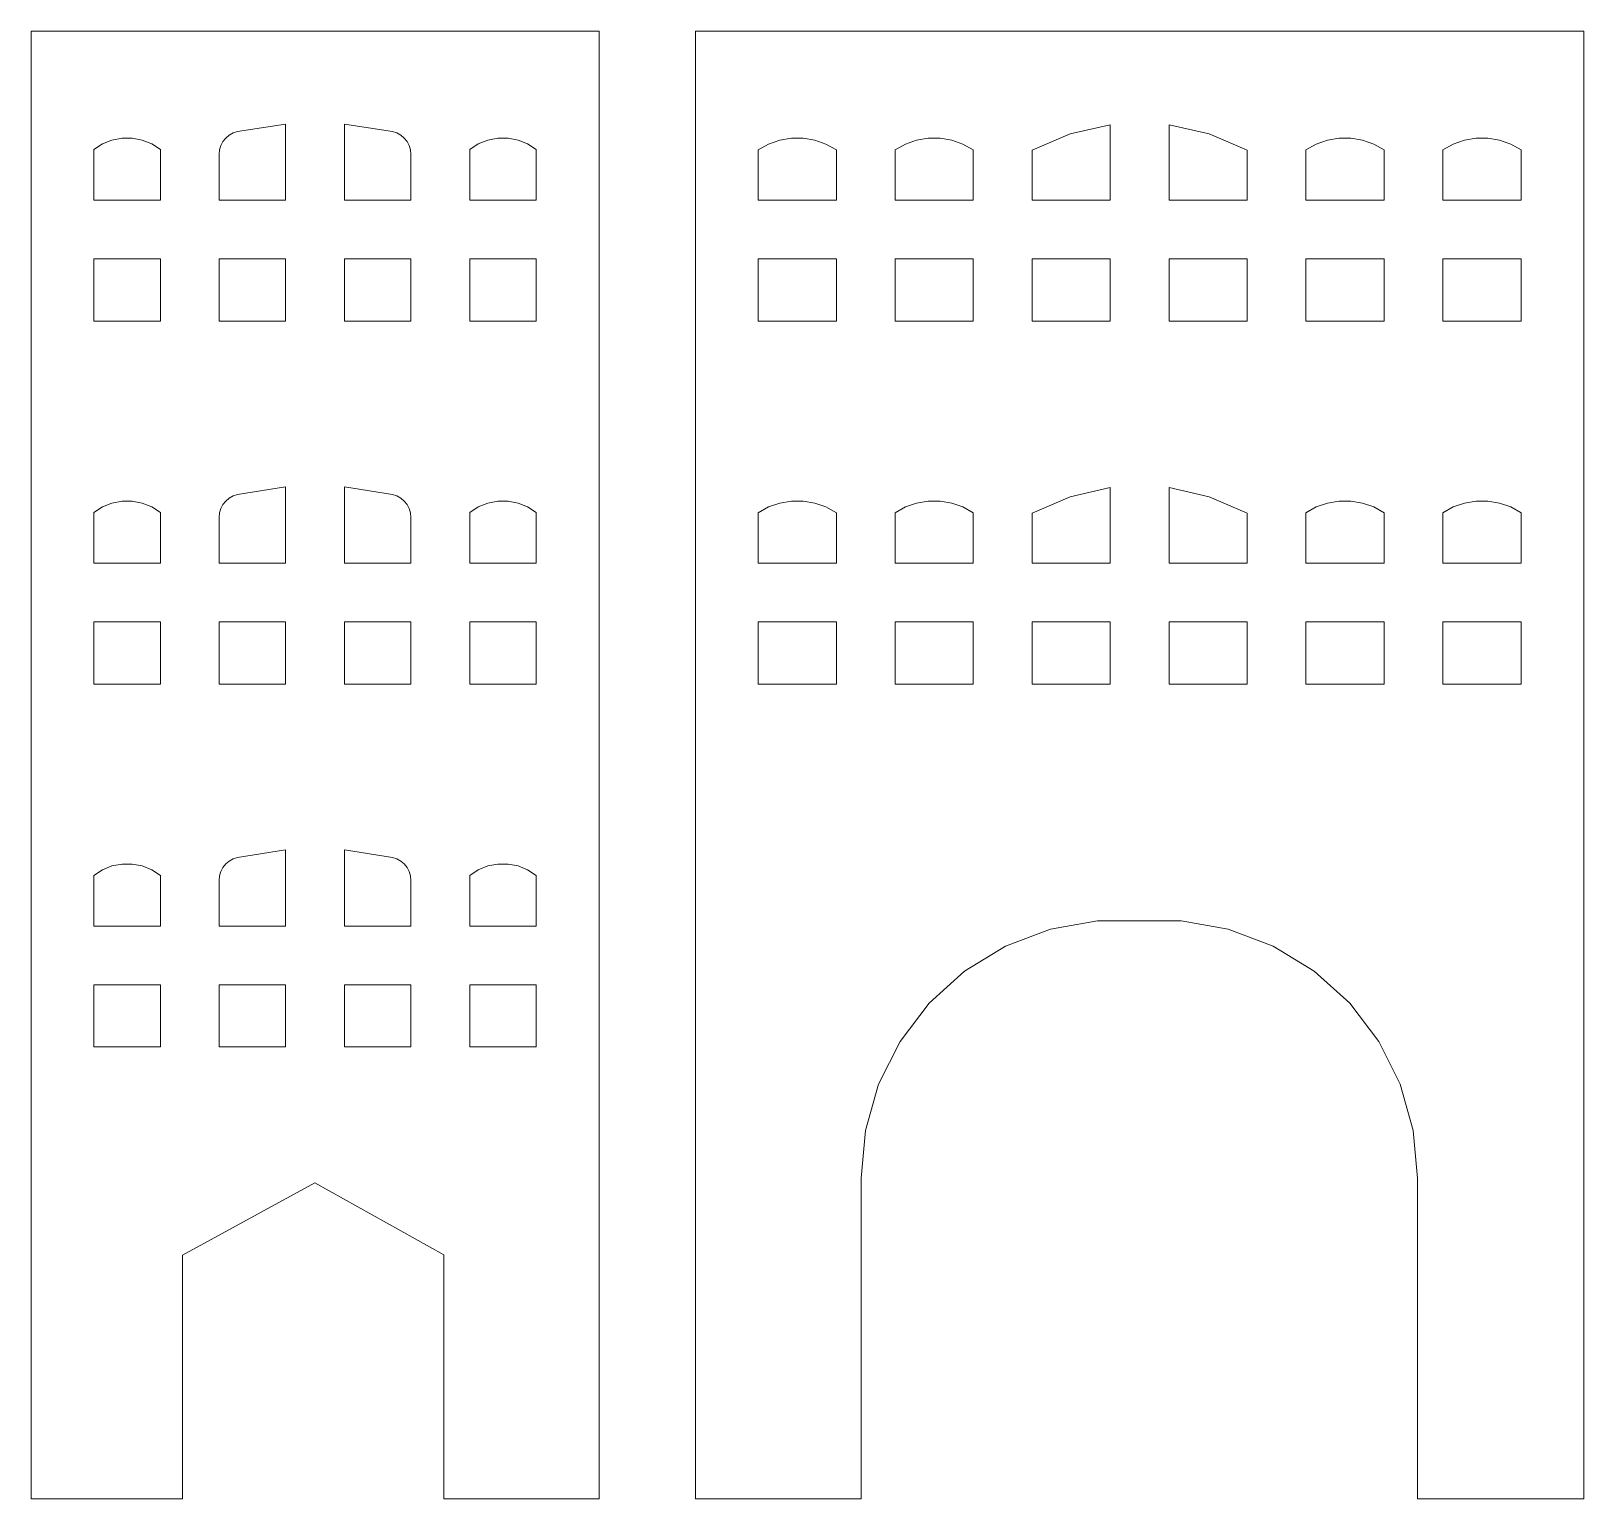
# Model space of a CAD drawing. Header units: millimetres. Extents: x -252 to 510, y -365 to 448.
# Drawn here: x 196.3 to 327, y 295.6 to 419.2 of the extents above; entities that cross this region are included whole.
import ezdxf

# ---------------------------------------------------------------- set-up
doc = ezdxf.new("R2010")
doc.units = ezdxf.units.MM
doc.header["$MEASUREMENT"] = 0
doc.layers.add('Capa 1', color=7, linetype='Continuous')

msp = doc.modelspace()

# ---------------------------------------------------------------- linework, layer by layer
at = {"layer": 'Capa 1', "color": 137, "lineweight": 9}
for points, knots in [([(244.1375, 295.6126), (244.1375, 295.6126), (244.1375, 419.1783), (244.1375, 419.1783), (244.1375, 419.1783), (244.1375, 419.1783), (196.341, 419.1783), (196.341, 419.1783), (196.341, 419.1783), (196.341, 419.1783), (196.341, 295.6126), (196.341, 295.6126), (196.341, 295.6126), (196.341, 295.6126), (209.072, 295.6126), (209.072, 295.6126), (209.072, 295.6126), (209.072, 295.6126), (209.072, 316.1451), (209.072, 316.1451), (209.072, 316.1451), (209.072, 316.1451), (220.2226, 322.236), (220.2226, 322.236), (220.2226, 322.236), (220.2226, 322.236), (231.0649, 316.1663), (231.0649, 316.1663), (231.0649, 316.1663), (231.0649, 316.1663), (231.0649, 295.6126), (231.0649, 295.6126), (231.0649, 295.6126), (231.0649, 295.6126), (244.1375, 295.6126), (244.1375, 295.6126)], [0, 0, 0, 0, 0.11111111, 0.11111111, 0.11111111, 0.11111111, 0.22222222, 0.22222222, 0.22222222, 0.22222222, 0.33333333, 0.33333333, 0.33333333, 0.33333333, 0.44444444, 0.44444444, 0.44444444, 0.44444444, 0.55555556, 0.55555556, 0.55555556, 0.55555556, 0.66666667, 0.66666667, 0.66666667, 0.66666667, 0.77777778, 0.77777778, 0.77777778, 0.77777778, 0.88888889, 0.88888889, 0.88888889, 0.88888889, 1, 1, 1, 1]), ([(252.243, 419.1783), (252.243, 419.1783), (252.243, 295.6126), (252.243, 295.6126), (252.243, 295.6126), (252.243, 295.6126), (266.1877, 295.6126), (266.1877, 295.6126), (266.1877, 295.6126), (266.1877, 295.6126), (266.1877, 322.6148), (266.1877, 322.6148), (266.1877, 322.6148), (266.1877, 322.6148), (266.5559, 326.6338), (266.5559, 326.6338), (266.5559, 326.6338), (266.5559, 326.6338), (267.6614, 330.5178), (267.6614, 330.5178), (267.6614, 330.5178), (267.6614, 330.5178), (269.4665, 334.1261), (269.4665, 334.1261), (269.4665, 334.1261), (269.4665, 334.1261), (271.9089, 337.3398), (271.9089, 337.3398), (271.9089, 337.3398), (271.9089, 337.3398), (274.9043, 340.0476), (274.9043, 340.0476), (274.9043, 340.0476), (274.9043, 340.0476), (278.3482, 342.1513), (278.3482, 342.1513), (278.3482, 342.1513), (278.3482, 342.1513), (282.1224, 343.5818), (282.1224, 343.5818), (282.1224, 343.5818), (282.1224, 343.5818), (286.0963, 344.2891), (286.0963, 344.2891), (286.0963, 344.2891), (286.0963, 344.2891), (293.1199, 344.2891), (293.1199, 344.2891), (293.1199, 344.2891), (293.1199, 344.2891), (297.0939, 343.5818), (297.0939, 343.5818), (297.0939, 343.5818), (297.0939, 343.5818), (300.8682, 342.1513), (300.8682, 342.1513), (300.8682, 342.1513), (300.8682, 342.1513), (304.3123, 340.0476), (304.3123, 340.0476), (304.3123, 340.0476), (304.3123, 340.0476), (307.3074, 337.3398), (307.3074, 337.3398), (307.3074, 337.3398), (307.3074, 337.3398), (309.7496, 334.1261), (309.7496, 334.1261), (309.7496, 334.1261), (309.7496, 334.1261), (311.5548, 330.5178), (311.5548, 330.5178), (311.5548, 330.5178), (311.5548, 330.5178), (312.6609, 326.6338), (312.6609, 326.6338), (312.6609, 326.6338), (312.6609, 326.6338), (313.0286, 322.6148), (313.0286, 322.6148), (313.0286, 322.6148), (313.0286, 322.6148), (313.0286, 295.6126), (313.0286, 295.6126), (313.0286, 295.6126), (313.0286, 295.6126), (327.0222, 295.6126), (327.0222, 295.6126), (327.0222, 295.6126), (327.0222, 295.6126), (327.0222, 419.1783), (327.0222, 419.1783), (327.0222, 419.1783), (327.0222, 419.1783), (252.243, 419.1783), (252.243, 419.1783)], [0, 0, 0, 0, 0.04166667, 0.04166667, 0.04166667, 0.04166667, 0.08333333, 0.08333333, 0.08333333, 0.08333333, 0.125, 0.125, 0.125, 0.125, 0.16666667, 0.16666667, 0.16666667, 0.16666667, 0.20833333, 0.20833333, 0.20833333, 0.20833333, 0.25, 0.25, 0.25, 0.25, 0.29166667, 0.29166667, 0.29166667, 0.29166667, 0.33333333, 0.33333333, 0.33333333, 0.33333333, 0.375, 0.375, 0.375, 0.375, 0.41666667, 0.41666667, 0.41666667, 0.41666667, 0.45833333, 0.45833333, 0.45833333, 0.45833333, 0.5, 0.5, 0.5, 0.5, 0.54166667, 0.54166667, 0.54166667, 0.54166667, 0.58333333, 0.58333333, 0.58333333, 0.58333333, 0.625, 0.625, 0.625, 0.625, 0.66666667, 0.66666667, 0.66666667, 0.66666667, 0.70833333, 0.70833333, 0.70833333, 0.70833333, 0.75, 0.75, 0.75, 0.75, 0.79166667, 0.79166667, 0.79166667, 0.79166667, 0.83333333, 0.83333333, 0.83333333, 0.83333333, 0.875, 0.875, 0.875, 0.875, 0.91666667, 0.91666667, 0.91666667, 0.91666667, 0.95833333, 0.95833333, 0.95833333, 0.95833333, 1, 1, 1, 1]), ([(217.7663, 404.946), (217.7663, 404.946), (212.1712, 404.946), (212.1712, 404.946), (212.1712, 404.946), (212.1712, 404.946), (212.1712, 408.7901), (212.1712, 408.7901), (212.1712, 408.7901), (212.1712, 408.7901), (212.208, 409.1691), (212.208, 409.1691), (212.208, 409.1691), (212.208, 409.1691), (212.3164, 409.5348), (212.3164, 409.5348), (212.3164, 409.5348), (212.3164, 409.5348), (212.4923, 409.8708), (212.4923, 409.8708), (212.4923, 409.8708), (212.4923, 409.8708), (212.7298, 410.1679), (212.7298, 410.1679), (212.7298, 410.1679), (212.7298, 410.1679), (213.0197, 410.4142), (213.0197, 410.4142), (213.0197, 410.4142), (213.0197, 410.4142), (213.3513, 410.6025), (213.3513, 410.6025), (213.3513, 410.6025), (213.3513, 410.6025), (213.7129, 410.7216), (213.7129, 410.7216), (213.7129, 410.7216), (213.7129, 410.7216), (217.7663, 411.3519), (217.7663, 411.3519), (217.7663, 411.3519), (217.7663, 411.3519), (217.7663, 404.946), (217.7663, 404.946)], [0, 0, 0, 0, 0.09090909, 0.09090909, 0.09090909, 0.09090909, 0.18181818, 0.18181818, 0.18181818, 0.18181818, 0.27272727, 0.27272727, 0.27272727, 0.27272727, 0.36363636, 0.36363636, 0.36363636, 0.36363636, 0.45454545, 0.45454545, 0.45454545, 0.45454545, 0.54545455, 0.54545455, 0.54545455, 0.54545455, 0.63636364, 0.63636364, 0.63636364, 0.63636364, 0.72727273, 0.72727273, 0.72727273, 0.72727273, 0.81818182, 0.81818182, 0.81818182, 0.81818182, 0.90909091, 0.90909091, 0.90909091, 0.90909091, 1, 1, 1, 1]), ([(228.307, 404.946), (228.307, 404.946), (222.712, 404.946), (222.712, 404.946), (222.712, 404.946), (222.712, 404.946), (222.712, 411.3519), (222.712, 411.3519), (222.712, 411.3519), (222.712, 411.3519), (226.7656, 410.7216), (226.7656, 410.7216), (226.7656, 410.7216), (226.7656, 410.7216), (227.127, 410.6025), (227.127, 410.6025), (227.127, 410.6025), (227.127, 410.6025), (227.4587, 410.4142), (227.4587, 410.4142), (227.4587, 410.4142), (227.4587, 410.4142), (227.7484, 410.1679), (227.7484, 410.1679), (227.7484, 410.1679), (227.7484, 410.1679), (227.9863, 409.8708), (227.9863, 409.8708), (227.9863, 409.8708), (227.9863, 409.8708), (228.162, 409.5348), (228.162, 409.5348), (228.162, 409.5348), (228.162, 409.5348), (228.2704, 409.1691), (228.2704, 409.1691), (228.2704, 409.1691), (228.2704, 409.1691), (228.307, 408.7901), (228.307, 408.7901), (228.307, 408.7901), (228.307, 408.7901), (228.307, 404.946), (228.307, 404.946)], [0, 0, 0, 0, 0.09090909, 0.09090909, 0.09090909, 0.09090909, 0.18181818, 0.18181818, 0.18181818, 0.18181818, 0.27272727, 0.27272727, 0.27272727, 0.27272727, 0.36363636, 0.36363636, 0.36363636, 0.36363636, 0.45454545, 0.45454545, 0.45454545, 0.45454545, 0.54545455, 0.54545455, 0.54545455, 0.54545455, 0.63636364, 0.63636364, 0.63636364, 0.63636364, 0.72727273, 0.72727273, 0.72727273, 0.72727273, 0.81818182, 0.81818182, 0.81818182, 0.81818182, 0.90909091, 0.90909091, 0.90909091, 0.90909091, 1, 1, 1, 1]), ([(287.16, 404.946), (287.16, 404.946), (280.5847, 404.946), (280.5847, 404.946), (280.5847, 404.946), (280.5847, 404.946), (280.5847, 409.1451), (280.5847, 409.1451), (280.5847, 409.1451), (280.5847, 409.1451), (283.7728, 410.5227), (283.7728, 410.5227), (283.7728, 410.5227), (283.7728, 410.5227), (287.16, 411.294), (287.16, 411.294), (287.16, 411.294), (287.16, 411.294), (287.16, 404.946), (287.16, 404.946)], [0, 0, 0, 0, 0.2, 0.2, 0.2, 0.2, 0.4, 0.4, 0.4, 0.4, 0.6, 0.6, 0.6, 0.6, 0.8, 0.8, 0.8, 0.8, 1, 1, 1, 1]), ([(298.681, 404.946), (298.681, 404.946), (292.1055, 404.946), (292.1055, 404.946), (292.1055, 404.946), (292.1055, 404.946), (292.1055, 411.294), (292.1055, 411.294), (292.1055, 411.294), (292.1055, 411.294), (295.4926, 410.5227), (295.4926, 410.5227), (295.4926, 410.5227), (295.4926, 410.5227), (298.681, 409.1451), (298.681, 409.1451), (298.681, 409.1451), (298.681, 409.1451), (298.681, 404.946), (298.681, 404.946)], [0, 0, 0, 0, 0.2, 0.2, 0.2, 0.2, 0.4, 0.4, 0.4, 0.4, 0.6, 0.6, 0.6, 0.6, 0.8, 0.8, 0.8, 0.8, 1, 1, 1, 1]), ([(207.2256, 409.2114), (207.2256, 409.2114), (207.2256, 404.946), (207.2256, 404.946), (207.2256, 404.946), (207.2256, 404.946), (201.6305, 404.946), (201.6305, 404.946), (201.6305, 404.946), (201.6305, 404.946), (201.6305, 409.2114), (201.6305, 409.2114), (201.6305, 409.2114), (201.6305, 409.2114), (202.3536, 409.6803), (202.3536, 409.6803), (202.3536, 409.6803), (202.3536, 409.6803), (203.1526, 410.0009), (203.1526, 410.0009), (203.1526, 410.0009), (203.1526, 410.0009), (203.9976, 410.1651), (203.9976, 410.1651), (203.9976, 410.1651), (203.9976, 410.1651), (204.8584, 410.1651), (204.8584, 410.1651), (204.8584, 410.1651), (204.8584, 410.1651), (205.7036, 410.0009), (205.7036, 410.0009), (205.7036, 410.0009), (205.7036, 410.0009), (206.5024, 409.6803), (206.5024, 409.6803), (206.5024, 409.6803), (206.5024, 409.6803), (207.2256, 409.2114), (207.2256, 409.2114)], [0, 0, 0, 0, 0.1, 0.1, 0.1, 0.1, 0.2, 0.2, 0.2, 0.2, 0.3, 0.3, 0.3, 0.3, 0.4, 0.4, 0.4, 0.4, 0.5, 0.5, 0.5, 0.5, 0.6, 0.6, 0.6, 0.6, 0.7, 0.7, 0.7, 0.7, 0.8, 0.8, 0.8, 0.8, 0.9, 0.9, 0.9, 0.9, 1, 1, 1, 1]), ([(238.848, 404.946), (238.848, 404.946), (233.2529, 404.946), (233.2529, 404.946), (233.2529, 404.946), (233.2529, 404.946), (233.2529, 409.2114), (233.2529, 409.2114), (233.2529, 409.2114), (233.2529, 409.2114), (233.976, 409.6803), (233.976, 409.6803), (233.976, 409.6803), (233.976, 409.6803), (234.7746, 410.0009), (234.7746, 410.0009), (234.7746, 410.0009), (234.7746, 410.0009), (235.62, 410.1651), (235.62, 410.1651), (235.62, 410.1651), (235.62, 410.1651), (236.4809, 410.1651), (236.4809, 410.1651), (236.4809, 410.1651), (236.4809, 410.1651), (237.3258, 410.0009), (237.3258, 410.0009), (237.3258, 410.0009), (237.3258, 410.0009), (238.1246, 409.6803), (238.1246, 409.6803), (238.1246, 409.6803), (238.1246, 409.6803), (238.848, 409.2114), (238.848, 409.2114), (238.848, 409.2114), (238.848, 409.2114), (238.848, 404.946), (238.848, 404.946)], [0, 0, 0, 0, 0.1, 0.1, 0.1, 0.1, 0.2, 0.2, 0.2, 0.2, 0.3, 0.3, 0.3, 0.3, 0.4, 0.4, 0.4, 0.4, 0.5, 0.5, 0.5, 0.5, 0.6, 0.6, 0.6, 0.6, 0.7, 0.7, 0.7, 0.7, 0.8, 0.8, 0.8, 0.8, 0.9, 0.9, 0.9, 0.9, 1, 1, 1, 1]), ([(264.1081, 409.1821), (264.1081, 409.1821), (264.1081, 404.946), (264.1081, 404.946), (264.1081, 404.946), (264.1081, 404.946), (257.5326, 404.946), (257.5326, 404.946), (257.5326, 404.946), (257.5326, 404.946), (257.5326, 409.1821), (257.5326, 409.1821), (257.5326, 409.1821), (257.5326, 409.1821), (258.4026, 409.667), (258.4026, 409.667), (258.4026, 409.667), (258.4026, 409.667), (259.3413, 409.9956), (259.3413, 409.9956), (259.3413, 409.9956), (259.3413, 409.9956), (260.3225, 410.1624), (260.3225, 410.1624), (260.3225, 410.1624), (260.3225, 410.1624), (261.3176, 410.1624), (261.3176, 410.1624), (261.3176, 410.1624), (261.3176, 410.1624), (262.2987, 409.9956), (262.2987, 409.9956), (262.2987, 409.9956), (262.2987, 409.9956), (263.2377, 409.667), (263.2377, 409.667), (263.2377, 409.667), (263.2377, 409.667), (264.1081, 409.1821), (264.1081, 409.1821)], [0, 0, 0, 0, 0.1, 0.1, 0.1, 0.1, 0.2, 0.2, 0.2, 0.2, 0.3, 0.3, 0.3, 0.3, 0.4, 0.4, 0.4, 0.4, 0.5, 0.5, 0.5, 0.5, 0.6, 0.6, 0.6, 0.6, 0.7, 0.7, 0.7, 0.7, 0.8, 0.8, 0.8, 0.8, 0.9, 0.9, 0.9, 0.9, 1, 1, 1, 1]), ([(275.6337, 404.946), (275.6337, 404.946), (269.0588, 404.946), (269.0588, 404.946), (269.0588, 404.946), (269.0588, 404.946), (269.0588, 409.1821), (269.0588, 409.1821), (269.0588, 409.1821), (269.0588, 409.1821), (269.9287, 409.667), (269.9287, 409.667), (269.9287, 409.667), (269.9287, 409.667), (270.8678, 409.9956), (270.8678, 409.9956), (270.8678, 409.9956), (270.8678, 409.9956), (271.8487, 410.1624), (271.8487, 410.1624), (271.8487, 410.1624), (271.8487, 410.1624), (272.8438, 410.1624), (272.8438, 410.1624), (272.8438, 410.1624), (272.8438, 410.1624), (273.8247, 409.9956), (273.8247, 409.9956), (273.8247, 409.9956), (273.8247, 409.9956), (274.7634, 409.667), (274.7634, 409.667), (274.7634, 409.667), (274.7634, 409.667), (275.6337, 409.1821), (275.6337, 409.1821), (275.6337, 409.1821), (275.6337, 409.1821), (275.6337, 404.946), (275.6337, 404.946)], [0, 0, 0, 0, 0.1, 0.1, 0.1, 0.1, 0.2, 0.2, 0.2, 0.2, 0.3, 0.3, 0.3, 0.3, 0.4, 0.4, 0.4, 0.4, 0.5, 0.5, 0.5, 0.5, 0.6, 0.6, 0.6, 0.6, 0.7, 0.7, 0.7, 0.7, 0.8, 0.8, 0.8, 0.8, 0.9, 0.9, 0.9, 0.9, 1, 1, 1, 1]), ([(310.2066, 404.946), (310.2066, 404.946), (303.6318, 404.946), (303.6318, 404.946), (303.6318, 404.946), (303.6318, 404.946), (303.6318, 409.1821), (303.6318, 409.1821), (303.6318, 409.1821), (303.6318, 409.1821), (304.5017, 409.667), (304.5017, 409.667), (304.5017, 409.667), (304.5017, 409.667), (305.4409, 409.9956), (305.4409, 409.9956), (305.4409, 409.9956), (305.4409, 409.9956), (306.4214, 410.1624), (306.4214, 410.1624), (306.4214, 410.1624), (306.4214, 410.1624), (307.4167, 410.1624), (307.4167, 410.1624), (307.4167, 410.1624), (307.4167, 410.1624), (308.3977, 409.9956), (308.3977, 409.9956), (308.3977, 409.9956), (308.3977, 409.9956), (309.3364, 409.667), (309.3364, 409.667), (309.3364, 409.667), (309.3364, 409.667), (310.2066, 409.1821), (310.2066, 409.1821), (310.2066, 409.1821), (310.2066, 409.1821), (310.2066, 404.946), (310.2066, 404.946)], [0, 0, 0, 0, 0.1, 0.1, 0.1, 0.1, 0.2, 0.2, 0.2, 0.2, 0.3, 0.3, 0.3, 0.3, 0.4, 0.4, 0.4, 0.4, 0.5, 0.5, 0.5, 0.5, 0.6, 0.6, 0.6, 0.6, 0.7, 0.7, 0.7, 0.7, 0.8, 0.8, 0.8, 0.8, 0.9, 0.9, 0.9, 0.9, 1, 1, 1, 1]), ([(321.7328, 404.946), (321.7328, 404.946), (315.1577, 404.946), (315.1577, 404.946), (315.1577, 404.946), (315.1577, 404.946), (315.1577, 409.1821), (315.1577, 409.1821), (315.1577, 409.1821), (315.1577, 409.1821), (316.0278, 409.667), (316.0278, 409.667), (316.0278, 409.667), (316.0278, 409.667), (316.9665, 409.9956), (316.9665, 409.9956), (316.9665, 409.9956), (316.9665, 409.9956), (317.9477, 410.1624), (317.9477, 410.1624), (317.9477, 410.1624), (317.9477, 410.1624), (318.9429, 410.1624), (318.9429, 410.1624), (318.9429, 410.1624), (318.9429, 410.1624), (319.9238, 409.9956), (319.9238, 409.9956), (319.9238, 409.9956), (319.9238, 409.9956), (320.863, 409.667), (320.863, 409.667), (320.863, 409.667), (320.863, 409.667), (321.7328, 409.1821), (321.7328, 409.1821), (321.7328, 409.1821), (321.7328, 409.1821), (321.7328, 404.946), (321.7328, 404.946)], [0, 0, 0, 0, 0.1, 0.1, 0.1, 0.1, 0.2, 0.2, 0.2, 0.2, 0.3, 0.3, 0.3, 0.3, 0.4, 0.4, 0.4, 0.4, 0.5, 0.5, 0.5, 0.5, 0.6, 0.6, 0.6, 0.6, 0.7, 0.7, 0.7, 0.7, 0.8, 0.8, 0.8, 0.8, 0.9, 0.9, 0.9, 0.9, 1, 1, 1, 1]), ([(207.2256, 394.7617), (207.2256, 394.7617), (201.6305, 394.7617), (201.6305, 394.7617), (201.6305, 394.7617), (201.6305, 394.7617), (201.6305, 399.9996), (201.6305, 399.9996), (201.6305, 399.9996), (201.6305, 399.9996), (207.2256, 399.9996), (207.2256, 399.9996), (207.2256, 399.9996), (207.2256, 399.9996), (207.2256, 394.7617), (207.2256, 394.7617)], [0, 0, 0, 0, 0.25, 0.25, 0.25, 0.25, 0.5, 0.5, 0.5, 0.5, 0.75, 0.75, 0.75, 0.75, 1, 1, 1, 1]), ([(217.7663, 394.7617), (217.7663, 394.7617), (212.1712, 394.7617), (212.1712, 394.7617), (212.1712, 394.7617), (212.1712, 394.7617), (212.1712, 399.9996), (212.1712, 399.9996), (212.1712, 399.9996), (212.1712, 399.9996), (217.7663, 399.9996), (217.7663, 399.9996), (217.7663, 399.9996), (217.7663, 399.9996), (217.7663, 394.7617), (217.7663, 394.7617)], [0, 0, 0, 0, 0.25, 0.25, 0.25, 0.25, 0.5, 0.5, 0.5, 0.5, 0.75, 0.75, 0.75, 0.75, 1, 1, 1, 1]), ([(228.307, 394.7617), (228.307, 394.7617), (222.712, 394.7617), (222.712, 394.7617), (222.712, 394.7617), (222.712, 394.7617), (222.712, 399.9996), (222.712, 399.9996), (222.712, 399.9996), (222.712, 399.9996), (228.307, 399.9996), (228.307, 399.9996), (228.307, 399.9996), (228.307, 399.9996), (228.307, 394.7617), (228.307, 394.7617)], [0, 0, 0, 0, 0.25, 0.25, 0.25, 0.25, 0.5, 0.5, 0.5, 0.5, 0.75, 0.75, 0.75, 0.75, 1, 1, 1, 1]), ([(238.848, 394.7617), (238.848, 394.7617), (233.2529, 394.7617), (233.2529, 394.7617), (233.2529, 394.7617), (233.2529, 394.7617), (233.2529, 399.9996), (233.2529, 399.9996), (233.2529, 399.9996), (233.2529, 399.9996), (238.848, 399.9996), (238.848, 399.9996), (238.848, 399.9996), (238.848, 399.9996), (238.848, 394.7617), (238.848, 394.7617)], [0, 0, 0, 0, 0.25, 0.25, 0.25, 0.25, 0.5, 0.5, 0.5, 0.5, 0.75, 0.75, 0.75, 0.75, 1, 1, 1, 1]), ([(264.1081, 394.7617), (264.1081, 394.7617), (257.5326, 394.7617), (257.5326, 394.7617), (257.5326, 394.7617), (257.5326, 394.7617), (257.5326, 399.9996), (257.5326, 399.9996), (257.5326, 399.9996), (257.5326, 399.9996), (264.1081, 399.9996), (264.1081, 399.9996), (264.1081, 399.9996), (264.1081, 399.9996), (264.1081, 394.7617), (264.1081, 394.7617)], [0, 0, 0, 0, 0.25, 0.25, 0.25, 0.25, 0.5, 0.5, 0.5, 0.5, 0.75, 0.75, 0.75, 0.75, 1, 1, 1, 1]), ([(275.6337, 394.7617), (275.6337, 394.7617), (269.0588, 394.7617), (269.0588, 394.7617), (269.0588, 394.7617), (269.0588, 394.7617), (269.0588, 399.9996), (269.0588, 399.9996), (269.0588, 399.9996), (269.0588, 399.9996), (275.6337, 399.9996), (275.6337, 399.9996), (275.6337, 399.9996), (275.6337, 399.9996), (275.6337, 394.7617), (275.6337, 394.7617)], [0, 0, 0, 0, 0.25, 0.25, 0.25, 0.25, 0.5, 0.5, 0.5, 0.5, 0.75, 0.75, 0.75, 0.75, 1, 1, 1, 1]), ([(287.16, 394.7617), (287.16, 394.7617), (280.5847, 394.7617), (280.5847, 394.7617), (280.5847, 394.7617), (280.5847, 394.7617), (280.5847, 399.9996), (280.5847, 399.9996), (280.5847, 399.9996), (280.5847, 399.9996), (287.16, 399.9996), (287.16, 399.9996), (287.16, 399.9996), (287.16, 399.9996), (287.16, 394.7617), (287.16, 394.7617)], [0, 0, 0, 0, 0.25, 0.25, 0.25, 0.25, 0.5, 0.5, 0.5, 0.5, 0.75, 0.75, 0.75, 0.75, 1, 1, 1, 1]), ([(298.681, 394.7617), (298.681, 394.7617), (292.1055, 394.7617), (292.1055, 394.7617), (292.1055, 394.7617), (292.1055, 394.7617), (292.1055, 399.9996), (292.1055, 399.9996), (292.1055, 399.9996), (292.1055, 399.9996), (298.681, 399.9996), (298.681, 399.9996), (298.681, 399.9996), (298.681, 399.9996), (298.681, 394.7617), (298.681, 394.7617)], [0, 0, 0, 0, 0.25, 0.25, 0.25, 0.25, 0.5, 0.5, 0.5, 0.5, 0.75, 0.75, 0.75, 0.75, 1, 1, 1, 1]), ([(310.2066, 394.7617), (310.2066, 394.7617), (303.6318, 394.7617), (303.6318, 394.7617), (303.6318, 394.7617), (303.6318, 394.7617), (303.6318, 399.9996), (303.6318, 399.9996), (303.6318, 399.9996), (303.6318, 399.9996), (310.2066, 399.9996), (310.2066, 399.9996), (310.2066, 399.9996), (310.2066, 399.9996), (310.2066, 394.7617), (310.2066, 394.7617)], [0, 0, 0, 0, 0.25, 0.25, 0.25, 0.25, 0.5, 0.5, 0.5, 0.5, 0.75, 0.75, 0.75, 0.75, 1, 1, 1, 1]), ([(321.7328, 394.7617), (321.7328, 394.7617), (315.1577, 394.7617), (315.1577, 394.7617), (315.1577, 394.7617), (315.1577, 394.7617), (315.1577, 399.9996), (315.1577, 399.9996), (315.1577, 399.9996), (315.1577, 399.9996), (321.7328, 399.9996), (321.7328, 399.9996), (321.7328, 399.9996), (321.7328, 399.9996), (321.7328, 394.7617), (321.7328, 394.7617)], [0, 0, 0, 0, 0.25, 0.25, 0.25, 0.25, 0.5, 0.5, 0.5, 0.5, 0.75, 0.75, 0.75, 0.75, 1, 1, 1, 1]), ([(217.7663, 374.3935), (217.7663, 374.3935), (212.1712, 374.3935), (212.1712, 374.3935), (212.1712, 374.3935), (212.1712, 374.3935), (212.1712, 378.2377), (212.1712, 378.2377), (212.1712, 378.2377), (212.1712, 378.2377), (212.208, 378.6166), (212.208, 378.6166), (212.208, 378.6166), (212.208, 378.6166), (212.3164, 378.9798), (212.3164, 378.9798), (212.3164, 378.9798), (212.3164, 378.9798), (212.4923, 379.3189), (212.4923, 379.3189), (212.4923, 379.3189), (212.4923, 379.3189), (212.7298, 379.6155), (212.7298, 379.6155), (212.7298, 379.6155), (212.7298, 379.6155), (213.0197, 379.8618), (213.0197, 379.8618), (213.0197, 379.8618), (213.0197, 379.8618), (213.3513, 380.0499), (213.3513, 380.0499), (213.3513, 380.0499), (213.3513, 380.0499), (213.7129, 380.1691), (213.7129, 380.1691), (213.7129, 380.1691), (213.7129, 380.1691), (217.7663, 380.7999), (217.7663, 380.7999), (217.7663, 380.7999), (217.7663, 380.7999), (217.7663, 374.3935), (217.7663, 374.3935)], [0, 0, 0, 0, 0.09090909, 0.09090909, 0.09090909, 0.09090909, 0.18181818, 0.18181818, 0.18181818, 0.18181818, 0.27272727, 0.27272727, 0.27272727, 0.27272727, 0.36363636, 0.36363636, 0.36363636, 0.36363636, 0.45454545, 0.45454545, 0.45454545, 0.45454545, 0.54545455, 0.54545455, 0.54545455, 0.54545455, 0.63636364, 0.63636364, 0.63636364, 0.63636364, 0.72727273, 0.72727273, 0.72727273, 0.72727273, 0.81818182, 0.81818182, 0.81818182, 0.81818182, 0.90909091, 0.90909091, 0.90909091, 0.90909091, 1, 1, 1, 1]), ([(228.307, 374.3935), (228.307, 374.3935), (222.712, 374.3935), (222.712, 374.3935), (222.712, 374.3935), (222.712, 374.3935), (222.712, 380.7999), (222.712, 380.7999), (222.712, 380.7999), (222.712, 380.7999), (226.7656, 380.1691), (226.7656, 380.1691), (226.7656, 380.1691), (226.7656, 380.1691), (227.127, 380.0499), (227.127, 380.0499), (227.127, 380.0499), (227.127, 380.0499), (227.4587, 379.8618), (227.4587, 379.8618), (227.4587, 379.8618), (227.4587, 379.8618), (227.7484, 379.6155), (227.7484, 379.6155), (227.7484, 379.6155), (227.7484, 379.6155), (227.9863, 379.3189), (227.9863, 379.3189), (227.9863, 379.3189), (227.9863, 379.3189), (228.162, 378.9798), (228.162, 378.9798), (228.162, 378.9798), (228.162, 378.9798), (228.2704, 378.6166), (228.2704, 378.6166), (228.2704, 378.6166), (228.2704, 378.6166), (228.307, 378.2377), (228.307, 378.2377), (228.307, 378.2377), (228.307, 378.2377), (228.307, 374.3935), (228.307, 374.3935)], [0, 0, 0, 0, 0.09090909, 0.09090909, 0.09090909, 0.09090909, 0.18181818, 0.18181818, 0.18181818, 0.18181818, 0.27272727, 0.27272727, 0.27272727, 0.27272727, 0.36363636, 0.36363636, 0.36363636, 0.36363636, 0.45454545, 0.45454545, 0.45454545, 0.45454545, 0.54545455, 0.54545455, 0.54545455, 0.54545455, 0.63636364, 0.63636364, 0.63636364, 0.63636364, 0.72727273, 0.72727273, 0.72727273, 0.72727273, 0.81818182, 0.81818182, 0.81818182, 0.81818182, 0.90909091, 0.90909091, 0.90909091, 0.90909091, 1, 1, 1, 1]), ([(287.16, 374.3935), (287.16, 374.3935), (280.5847, 374.3935), (280.5847, 374.3935), (280.5847, 374.3935), (280.5847, 374.3935), (280.5847, 378.5928), (280.5847, 378.5928), (280.5847, 378.5928), (280.5847, 378.5928), (283.7728, 379.9704), (283.7728, 379.9704), (283.7728, 379.9704), (283.7728, 379.9704), (287.16, 380.7415), (287.16, 380.7415), (287.16, 380.7415), (287.16, 380.7415), (287.16, 374.3935), (287.16, 374.3935)], [0, 0, 0, 0, 0.2, 0.2, 0.2, 0.2, 0.4, 0.4, 0.4, 0.4, 0.6, 0.6, 0.6, 0.6, 0.8, 0.8, 0.8, 0.8, 1, 1, 1, 1]), ([(298.681, 374.3935), (298.681, 374.3935), (292.1055, 374.3935), (292.1055, 374.3935), (292.1055, 374.3935), (292.1055, 374.3935), (292.1055, 380.7415), (292.1055, 380.7415), (292.1055, 380.7415), (292.1055, 380.7415), (295.4926, 379.9704), (295.4926, 379.9704), (295.4926, 379.9704), (295.4926, 379.9704), (298.681, 378.5928), (298.681, 378.5928), (298.681, 378.5928), (298.681, 378.5928), (298.681, 374.3935), (298.681, 374.3935)], [0, 0, 0, 0, 0.2, 0.2, 0.2, 0.2, 0.4, 0.4, 0.4, 0.4, 0.6, 0.6, 0.6, 0.6, 0.8, 0.8, 0.8, 0.8, 1, 1, 1, 1]), ([(207.2256, 378.659), (207.2256, 378.659), (207.2256, 374.3935), (207.2256, 374.3935), (207.2256, 374.3935), (207.2256, 374.3935), (201.6305, 374.3935), (201.6305, 374.3935), (201.6305, 374.3935), (201.6305, 374.3935), (201.6305, 378.659), (201.6305, 378.659), (201.6305, 378.659), (201.6305, 378.659), (202.3536, 379.1254), (202.3536, 379.1254), (202.3536, 379.1254), (202.3536, 379.1254), (203.1526, 379.4487), (203.1526, 379.4487), (203.1526, 379.4487), (203.1526, 379.4487), (203.9976, 379.6104), (203.9976, 379.6104), (203.9976, 379.6104), (203.9976, 379.6104), (204.8584, 379.6104), (204.8584, 379.6104), (204.8584, 379.6104), (204.8584, 379.6104), (205.7036, 379.4487), (205.7036, 379.4487), (205.7036, 379.4487), (205.7036, 379.4487), (206.5024, 379.1254), (206.5024, 379.1254), (206.5024, 379.1254), (206.5024, 379.1254), (207.2256, 378.659), (207.2256, 378.659)], [0, 0, 0, 0, 0.1, 0.1, 0.1, 0.1, 0.2, 0.2, 0.2, 0.2, 0.3, 0.3, 0.3, 0.3, 0.4, 0.4, 0.4, 0.4, 0.5, 0.5, 0.5, 0.5, 0.6, 0.6, 0.6, 0.6, 0.7, 0.7, 0.7, 0.7, 0.8, 0.8, 0.8, 0.8, 0.9, 0.9, 0.9, 0.9, 1, 1, 1, 1]), ([(238.848, 374.3935), (238.848, 374.3935), (233.2529, 374.3935), (233.2529, 374.3935), (233.2529, 374.3935), (233.2529, 374.3935), (233.2529, 378.659), (233.2529, 378.659), (233.2529, 378.659), (233.2529, 378.659), (233.976, 379.1254), (233.976, 379.1254), (233.976, 379.1254), (233.976, 379.1254), (234.7746, 379.4487), (234.7746, 379.4487), (234.7746, 379.4487), (234.7746, 379.4487), (235.62, 379.6104), (235.62, 379.6104), (235.62, 379.6104), (235.62, 379.6104), (236.4809, 379.6104), (236.4809, 379.6104), (236.4809, 379.6104), (236.4809, 379.6104), (237.3258, 379.4487), (237.3258, 379.4487), (237.3258, 379.4487), (237.3258, 379.4487), (238.1246, 379.1254), (238.1246, 379.1254), (238.1246, 379.1254), (238.1246, 379.1254), (238.848, 378.659), (238.848, 378.659), (238.848, 378.659), (238.848, 378.659), (238.848, 374.3935), (238.848, 374.3935)], [0, 0, 0, 0, 0.1, 0.1, 0.1, 0.1, 0.2, 0.2, 0.2, 0.2, 0.3, 0.3, 0.3, 0.3, 0.4, 0.4, 0.4, 0.4, 0.5, 0.5, 0.5, 0.5, 0.6, 0.6, 0.6, 0.6, 0.7, 0.7, 0.7, 0.7, 0.8, 0.8, 0.8, 0.8, 0.9, 0.9, 0.9, 0.9, 1, 1, 1, 1]), ([(264.1081, 378.63), (264.1081, 378.63), (264.1081, 374.3935), (264.1081, 374.3935), (264.1081, 374.3935), (264.1081, 374.3935), (257.5326, 374.3935), (257.5326, 374.3935), (257.5326, 374.3935), (257.5326, 374.3935), (257.5326, 378.63), (257.5326, 378.63), (257.5326, 378.63), (257.5326, 378.63), (258.4026, 379.1149), (258.4026, 379.1149), (258.4026, 379.1149), (258.4026, 379.1149), (259.3413, 379.4435), (259.3413, 379.4435), (259.3413, 379.4435), (259.3413, 379.4435), (260.3225, 379.6104), (260.3225, 379.6104), (260.3225, 379.6104), (260.3225, 379.6104), (261.3176, 379.6104), (261.3176, 379.6104), (261.3176, 379.6104), (261.3176, 379.6104), (262.2987, 379.4435), (262.2987, 379.4435), (262.2987, 379.4435), (262.2987, 379.4435), (263.2377, 379.1149), (263.2377, 379.1149), (263.2377, 379.1149), (263.2377, 379.1149), (264.1081, 378.63), (264.1081, 378.63)], [0, 0, 0, 0, 0.1, 0.1, 0.1, 0.1, 0.2, 0.2, 0.2, 0.2, 0.3, 0.3, 0.3, 0.3, 0.4, 0.4, 0.4, 0.4, 0.5, 0.5, 0.5, 0.5, 0.6, 0.6, 0.6, 0.6, 0.7, 0.7, 0.7, 0.7, 0.8, 0.8, 0.8, 0.8, 0.9, 0.9, 0.9, 0.9, 1, 1, 1, 1]), ([(275.6337, 374.3935), (275.6337, 374.3935), (269.0588, 374.3935), (269.0588, 374.3935), (269.0588, 374.3935), (269.0588, 374.3935), (269.0588, 378.63), (269.0588, 378.63), (269.0588, 378.63), (269.0588, 378.63), (269.9287, 379.1149), (269.9287, 379.1149), (269.9287, 379.1149), (269.9287, 379.1149), (270.8678, 379.4435), (270.8678, 379.4435), (270.8678, 379.4435), (270.8678, 379.4435), (271.8487, 379.6104), (271.8487, 379.6104), (271.8487, 379.6104), (271.8487, 379.6104), (272.8438, 379.6104), (272.8438, 379.6104), (272.8438, 379.6104), (272.8438, 379.6104), (273.8247, 379.4435), (273.8247, 379.4435), (273.8247, 379.4435), (273.8247, 379.4435), (274.7634, 379.1149), (274.7634, 379.1149), (274.7634, 379.1149), (274.7634, 379.1149), (275.6337, 378.63), (275.6337, 378.63), (275.6337, 378.63), (275.6337, 378.63), (275.6337, 374.3935), (275.6337, 374.3935)], [0, 0, 0, 0, 0.1, 0.1, 0.1, 0.1, 0.2, 0.2, 0.2, 0.2, 0.3, 0.3, 0.3, 0.3, 0.4, 0.4, 0.4, 0.4, 0.5, 0.5, 0.5, 0.5, 0.6, 0.6, 0.6, 0.6, 0.7, 0.7, 0.7, 0.7, 0.8, 0.8, 0.8, 0.8, 0.9, 0.9, 0.9, 0.9, 1, 1, 1, 1]), ([(310.2066, 374.3935), (310.2066, 374.3935), (303.6318, 374.3935), (303.6318, 374.3935), (303.6318, 374.3935), (303.6318, 374.3935), (303.6318, 378.63), (303.6318, 378.63), (303.6318, 378.63), (303.6318, 378.63), (304.5017, 379.1149), (304.5017, 379.1149), (304.5017, 379.1149), (304.5017, 379.1149), (305.4409, 379.4435), (305.4409, 379.4435), (305.4409, 379.4435), (305.4409, 379.4435), (306.4214, 379.6104), (306.4214, 379.6104), (306.4214, 379.6104), (306.4214, 379.6104), (307.4167, 379.6104), (307.4167, 379.6104), (307.4167, 379.6104), (307.4167, 379.6104), (308.3977, 379.4435), (308.3977, 379.4435), (308.3977, 379.4435), (308.3977, 379.4435), (309.3364, 379.1149), (309.3364, 379.1149), (309.3364, 379.1149), (309.3364, 379.1149), (310.2066, 378.63), (310.2066, 378.63), (310.2066, 378.63), (310.2066, 378.63), (310.2066, 374.3935), (310.2066, 374.3935)], [0, 0, 0, 0, 0.1, 0.1, 0.1, 0.1, 0.2, 0.2, 0.2, 0.2, 0.3, 0.3, 0.3, 0.3, 0.4, 0.4, 0.4, 0.4, 0.5, 0.5, 0.5, 0.5, 0.6, 0.6, 0.6, 0.6, 0.7, 0.7, 0.7, 0.7, 0.8, 0.8, 0.8, 0.8, 0.9, 0.9, 0.9, 0.9, 1, 1, 1, 1]), ([(321.7328, 374.3935), (321.7328, 374.3935), (315.1577, 374.3935), (315.1577, 374.3935), (315.1577, 374.3935), (315.1577, 374.3935), (315.1577, 378.63), (315.1577, 378.63), (315.1577, 378.63), (315.1577, 378.63), (316.0278, 379.1149), (316.0278, 379.1149), (316.0278, 379.1149), (316.0278, 379.1149), (316.9665, 379.4435), (316.9665, 379.4435), (316.9665, 379.4435), (316.9665, 379.4435), (317.9477, 379.6104), (317.9477, 379.6104), (317.9477, 379.6104), (317.9477, 379.6104), (318.9429, 379.6104), (318.9429, 379.6104), (318.9429, 379.6104), (318.9429, 379.6104), (319.9238, 379.4435), (319.9238, 379.4435), (319.9238, 379.4435), (319.9238, 379.4435), (320.863, 379.1149), (320.863, 379.1149), (320.863, 379.1149), (320.863, 379.1149), (321.7328, 378.63), (321.7328, 378.63), (321.7328, 378.63), (321.7328, 378.63), (321.7328, 374.3935), (321.7328, 374.3935)], [0, 0, 0, 0, 0.1, 0.1, 0.1, 0.1, 0.2, 0.2, 0.2, 0.2, 0.3, 0.3, 0.3, 0.3, 0.4, 0.4, 0.4, 0.4, 0.5, 0.5, 0.5, 0.5, 0.6, 0.6, 0.6, 0.6, 0.7, 0.7, 0.7, 0.7, 0.8, 0.8, 0.8, 0.8, 0.9, 0.9, 0.9, 0.9, 1, 1, 1, 1]), ([(207.2256, 364.2093), (207.2256, 364.2093), (201.6305, 364.2093), (201.6305, 364.2093), (201.6305, 364.2093), (201.6305, 364.2093), (201.6305, 369.4474), (201.6305, 369.4474), (201.6305, 369.4474), (201.6305, 369.4474), (207.2256, 369.4474), (207.2256, 369.4474), (207.2256, 369.4474), (207.2256, 369.4474), (207.2256, 364.2093), (207.2256, 364.2093)], [0, 0, 0, 0, 0.25, 0.25, 0.25, 0.25, 0.5, 0.5, 0.5, 0.5, 0.75, 0.75, 0.75, 0.75, 1, 1, 1, 1]), ([(217.7663, 364.2093), (217.7663, 364.2093), (212.1712, 364.2093), (212.1712, 364.2093), (212.1712, 364.2093), (212.1712, 364.2093), (212.1712, 369.4474), (212.1712, 369.4474), (212.1712, 369.4474), (212.1712, 369.4474), (217.7663, 369.4474), (217.7663, 369.4474), (217.7663, 369.4474), (217.7663, 369.4474), (217.7663, 364.2093), (217.7663, 364.2093)], [0, 0, 0, 0, 0.25, 0.25, 0.25, 0.25, 0.5, 0.5, 0.5, 0.5, 0.75, 0.75, 0.75, 0.75, 1, 1, 1, 1]), ([(228.307, 364.2093), (228.307, 364.2093), (222.712, 364.2093), (222.712, 364.2093), (222.712, 364.2093), (222.712, 364.2093), (222.712, 369.4474), (222.712, 369.4474), (222.712, 369.4474), (222.712, 369.4474), (228.307, 369.4474), (228.307, 369.4474), (228.307, 369.4474), (228.307, 369.4474), (228.307, 364.2093), (228.307, 364.2093)], [0, 0, 0, 0, 0.25, 0.25, 0.25, 0.25, 0.5, 0.5, 0.5, 0.5, 0.75, 0.75, 0.75, 0.75, 1, 1, 1, 1]), ([(238.848, 364.2093), (238.848, 364.2093), (233.2529, 364.2093), (233.2529, 364.2093), (233.2529, 364.2093), (233.2529, 364.2093), (233.2529, 369.4474), (233.2529, 369.4474), (233.2529, 369.4474), (233.2529, 369.4474), (238.848, 369.4474), (238.848, 369.4474), (238.848, 369.4474), (238.848, 369.4474), (238.848, 364.2093), (238.848, 364.2093)], [0, 0, 0, 0, 0.25, 0.25, 0.25, 0.25, 0.5, 0.5, 0.5, 0.5, 0.75, 0.75, 0.75, 0.75, 1, 1, 1, 1]), ([(264.1081, 369.4474), (264.1081, 369.4474), (264.1081, 364.2093), (264.1081, 364.2093), (264.1081, 364.2093), (264.1081, 364.2093), (257.5326, 364.2093), (257.5326, 364.2093), (257.5326, 364.2093), (257.5326, 364.2093), (257.5326, 369.4474), (257.5326, 369.4474), (257.5326, 369.4474), (257.5326, 369.4474), (264.1081, 369.4474), (264.1081, 369.4474)], [0, 0, 0, 0, 0.25, 0.25, 0.25, 0.25, 0.5, 0.5, 0.5, 0.5, 0.75, 0.75, 0.75, 0.75, 1, 1, 1, 1]), ([(275.6337, 364.2093), (275.6337, 364.2093), (269.0588, 364.2093), (269.0588, 364.2093), (269.0588, 364.2093), (269.0588, 364.2093), (269.0588, 369.4474), (269.0588, 369.4474), (269.0588, 369.4474), (269.0588, 369.4474), (275.6337, 369.4474), (275.6337, 369.4474), (275.6337, 369.4474), (275.6337, 369.4474), (275.6337, 364.2093), (275.6337, 364.2093)], [0, 0, 0, 0, 0.25, 0.25, 0.25, 0.25, 0.5, 0.5, 0.5, 0.5, 0.75, 0.75, 0.75, 0.75, 1, 1, 1, 1]), ([(287.16, 364.2093), (287.16, 364.2093), (280.5847, 364.2093), (280.5847, 364.2093), (280.5847, 364.2093), (280.5847, 364.2093), (280.5847, 369.4474), (280.5847, 369.4474), (280.5847, 369.4474), (280.5847, 369.4474), (287.16, 369.4474), (287.16, 369.4474), (287.16, 369.4474), (287.16, 369.4474), (287.16, 364.2093), (287.16, 364.2093)], [0, 0, 0, 0, 0.25, 0.25, 0.25, 0.25, 0.5, 0.5, 0.5, 0.5, 0.75, 0.75, 0.75, 0.75, 1, 1, 1, 1]), ([(298.681, 364.2093), (298.681, 364.2093), (292.1055, 364.2093), (292.1055, 364.2093), (292.1055, 364.2093), (292.1055, 364.2093), (292.1055, 369.4474), (292.1055, 369.4474), (292.1055, 369.4474), (292.1055, 369.4474), (298.681, 369.4474), (298.681, 369.4474), (298.681, 369.4474), (298.681, 369.4474), (298.681, 364.2093), (298.681, 364.2093)], [0, 0, 0, 0, 0.25, 0.25, 0.25, 0.25, 0.5, 0.5, 0.5, 0.5, 0.75, 0.75, 0.75, 0.75, 1, 1, 1, 1]), ([(310.2066, 364.2093), (310.2066, 364.2093), (303.6318, 364.2093), (303.6318, 364.2093), (303.6318, 364.2093), (303.6318, 364.2093), (303.6318, 369.4474), (303.6318, 369.4474), (303.6318, 369.4474), (303.6318, 369.4474), (310.2066, 369.4474), (310.2066, 369.4474), (310.2066, 369.4474), (310.2066, 369.4474), (310.2066, 364.2093), (310.2066, 364.2093)], [0, 0, 0, 0, 0.25, 0.25, 0.25, 0.25, 0.5, 0.5, 0.5, 0.5, 0.75, 0.75, 0.75, 0.75, 1, 1, 1, 1]), ([(321.7328, 364.2093), (321.7328, 364.2093), (315.1577, 364.2093), (315.1577, 364.2093), (315.1577, 364.2093), (315.1577, 364.2093), (315.1577, 369.4474), (315.1577, 369.4474), (315.1577, 369.4474), (315.1577, 369.4474), (321.7328, 369.4474), (321.7328, 369.4474), (321.7328, 369.4474), (321.7328, 369.4474), (321.7328, 364.2093), (321.7328, 364.2093)], [0, 0, 0, 0, 0.25, 0.25, 0.25, 0.25, 0.5, 0.5, 0.5, 0.5, 0.75, 0.75, 0.75, 0.75, 1, 1, 1, 1]), ([(217.7663, 350.2475), (217.7663, 350.2475), (217.7663, 343.8416), (217.7663, 343.8416), (217.7663, 343.8416), (217.7663, 343.8416), (212.1712, 343.8416), (212.1712, 343.8416), (212.1712, 343.8416), (212.1712, 343.8416), (212.1712, 347.683), (212.1712, 347.683), (212.1712, 347.683), (212.1712, 347.683), (212.208, 348.0647), (212.208, 348.0647), (212.208, 348.0647), (212.208, 348.0647), (212.3164, 348.4275), (212.3164, 348.4275), (212.3164, 348.4275), (212.3164, 348.4275), (212.4923, 348.7665), (212.4923, 348.7665), (212.4923, 348.7665), (212.4923, 348.7665), (212.7298, 349.0632), (212.7298, 349.0632), (212.7298, 349.0632), (212.7298, 349.0632), (213.0197, 349.3095), (213.0197, 349.3095), (213.0197, 349.3095), (213.0197, 349.3095), (213.3513, 349.4977), (213.3513, 349.4977), (213.3513, 349.4977), (213.3513, 349.4977), (213.7129, 349.6169), (213.7129, 349.6169), (213.7129, 349.6169), (213.7129, 349.6169), (217.7663, 350.2475), (217.7663, 350.2475)], [0, 0, 0, 0, 0.09090909, 0.09090909, 0.09090909, 0.09090909, 0.18181818, 0.18181818, 0.18181818, 0.18181818, 0.27272727, 0.27272727, 0.27272727, 0.27272727, 0.36363636, 0.36363636, 0.36363636, 0.36363636, 0.45454545, 0.45454545, 0.45454545, 0.45454545, 0.54545455, 0.54545455, 0.54545455, 0.54545455, 0.63636364, 0.63636364, 0.63636364, 0.63636364, 0.72727273, 0.72727273, 0.72727273, 0.72727273, 0.81818182, 0.81818182, 0.81818182, 0.81818182, 0.90909091, 0.90909091, 0.90909091, 0.90909091, 1, 1, 1, 1]), ([(228.307, 347.683), (228.307, 347.683), (228.307, 343.8416), (228.307, 343.8416), (228.307, 343.8416), (228.307, 343.8416), (222.712, 343.8416), (222.712, 343.8416), (222.712, 343.8416), (222.712, 343.8416), (222.712, 350.2475), (222.712, 350.2475), (222.712, 350.2475), (222.712, 350.2475), (226.7656, 349.6169), (226.7656, 349.6169), (226.7656, 349.6169), (226.7656, 349.6169), (227.127, 349.4977), (227.127, 349.4977), (227.127, 349.4977), (227.127, 349.4977), (227.4587, 349.3095), (227.4587, 349.3095), (227.4587, 349.3095), (227.4587, 349.3095), (227.7484, 349.0632), (227.7484, 349.0632), (227.7484, 349.0632), (227.7484, 349.0632), (227.9863, 348.7665), (227.9863, 348.7665), (227.9863, 348.7665), (227.9863, 348.7665), (228.162, 348.4275), (228.162, 348.4275), (228.162, 348.4275), (228.162, 348.4275), (228.2704, 348.0647), (228.2704, 348.0647), (228.2704, 348.0647), (228.2704, 348.0647), (228.307, 347.683), (228.307, 347.683)], [0, 0, 0, 0, 0.09090909, 0.09090909, 0.09090909, 0.09090909, 0.18181818, 0.18181818, 0.18181818, 0.18181818, 0.27272727, 0.27272727, 0.27272727, 0.27272727, 0.36363636, 0.36363636, 0.36363636, 0.36363636, 0.45454545, 0.45454545, 0.45454545, 0.45454545, 0.54545455, 0.54545455, 0.54545455, 0.54545455, 0.63636364, 0.63636364, 0.63636364, 0.63636364, 0.72727273, 0.72727273, 0.72727273, 0.72727273, 0.81818182, 0.81818182, 0.81818182, 0.81818182, 0.90909091, 0.90909091, 0.90909091, 0.90909091, 1, 1, 1, 1]), ([(207.2256, 348.1068), (207.2256, 348.1068), (207.2256, 343.8416), (207.2256, 343.8416), (207.2256, 343.8416), (207.2256, 343.8416), (201.6305, 343.8416), (201.6305, 343.8416), (201.6305, 343.8416), (201.6305, 343.8416), (201.6305, 348.1068), (201.6305, 348.1068), (201.6305, 348.1068), (201.6305, 348.1068), (202.3536, 348.573), (202.3536, 348.573), (202.3536, 348.573), (202.3536, 348.573), (203.1526, 348.8964), (203.1526, 348.8964), (203.1526, 348.8964), (203.1526, 348.8964), (203.9976, 349.0579), (203.9976, 349.0579), (203.9976, 349.0579), (203.9976, 349.0579), (204.8584, 349.0579), (204.8584, 349.0579), (204.8584, 349.0579), (204.8584, 349.0579), (205.7036, 348.8964), (205.7036, 348.8964), (205.7036, 348.8964), (205.7036, 348.8964), (206.5024, 348.573), (206.5024, 348.573), (206.5024, 348.573), (206.5024, 348.573), (207.2256, 348.1068), (207.2256, 348.1068)], [0, 0, 0, 0, 0.1, 0.1, 0.1, 0.1, 0.2, 0.2, 0.2, 0.2, 0.3, 0.3, 0.3, 0.3, 0.4, 0.4, 0.4, 0.4, 0.5, 0.5, 0.5, 0.5, 0.6, 0.6, 0.6, 0.6, 0.7, 0.7, 0.7, 0.7, 0.8, 0.8, 0.8, 0.8, 0.9, 0.9, 0.9, 0.9, 1, 1, 1, 1]), ([(238.848, 343.8416), (238.848, 343.8416), (233.2529, 343.8416), (233.2529, 343.8416), (233.2529, 343.8416), (233.2529, 343.8416), (233.2529, 348.1068), (233.2529, 348.1068), (233.2529, 348.1068), (233.2529, 348.1068), (233.976, 348.573), (233.976, 348.573), (233.976, 348.573), (233.976, 348.573), (234.7746, 348.8964), (234.7746, 348.8964), (234.7746, 348.8964), (234.7746, 348.8964), (235.62, 349.0579), (235.62, 349.0579), (235.62, 349.0579), (235.62, 349.0579), (236.4809, 349.0579), (236.4809, 349.0579), (236.4809, 349.0579), (236.4809, 349.0579), (237.3258, 348.8964), (237.3258, 348.8964), (237.3258, 348.8964), (237.3258, 348.8964), (238.1246, 348.573), (238.1246, 348.573), (238.1246, 348.573), (238.1246, 348.573), (238.848, 348.1068), (238.848, 348.1068), (238.848, 348.1068), (238.848, 348.1068), (238.848, 343.8416), (238.848, 343.8416)], [0, 0, 0, 0, 0.1, 0.1, 0.1, 0.1, 0.2, 0.2, 0.2, 0.2, 0.3, 0.3, 0.3, 0.3, 0.4, 0.4, 0.4, 0.4, 0.5, 0.5, 0.5, 0.5, 0.6, 0.6, 0.6, 0.6, 0.7, 0.7, 0.7, 0.7, 0.8, 0.8, 0.8, 0.8, 0.9, 0.9, 0.9, 0.9, 1, 1, 1, 1]), ([(207.2256, 338.8949), (207.2256, 338.8949), (207.2256, 333.6575), (207.2256, 333.6575), (207.2256, 333.6575), (207.2256, 333.6575), (201.6305, 333.6575), (201.6305, 333.6575), (201.6305, 333.6575), (201.6305, 333.6575), (201.6305, 338.8949), (201.6305, 338.8949), (201.6305, 338.8949), (201.6305, 338.8949), (207.2256, 338.8949), (207.2256, 338.8949)], [0, 0, 0, 0, 0.25, 0.25, 0.25, 0.25, 0.5, 0.5, 0.5, 0.5, 0.75, 0.75, 0.75, 0.75, 1, 1, 1, 1]), ([(217.7663, 333.6575), (217.7663, 333.6575), (212.1712, 333.6575), (212.1712, 333.6575), (212.1712, 333.6575), (212.1712, 333.6575), (212.1712, 338.8949), (212.1712, 338.8949), (212.1712, 338.8949), (212.1712, 338.8949), (217.7663, 338.8949), (217.7663, 338.8949), (217.7663, 338.8949), (217.7663, 338.8949), (217.7663, 333.6575), (217.7663, 333.6575)], [0, 0, 0, 0, 0.25, 0.25, 0.25, 0.25, 0.5, 0.5, 0.5, 0.5, 0.75, 0.75, 0.75, 0.75, 1, 1, 1, 1]), ([(228.307, 333.6575), (228.307, 333.6575), (222.712, 333.6575), (222.712, 333.6575), (222.712, 333.6575), (222.712, 333.6575), (222.712, 338.8949), (222.712, 338.8949), (222.712, 338.8949), (222.712, 338.8949), (228.307, 338.8949), (228.307, 338.8949), (228.307, 338.8949), (228.307, 338.8949), (228.307, 333.6575), (228.307, 333.6575)], [0, 0, 0, 0, 0.25, 0.25, 0.25, 0.25, 0.5, 0.5, 0.5, 0.5, 0.75, 0.75, 0.75, 0.75, 1, 1, 1, 1]), ([(238.848, 333.6575), (238.848, 333.6575), (233.2529, 333.6575), (233.2529, 333.6575), (233.2529, 333.6575), (233.2529, 333.6575), (233.2529, 338.8949), (233.2529, 338.8949), (233.2529, 338.8949), (233.2529, 338.8949), (238.848, 338.8949), (238.848, 338.8949), (238.848, 338.8949), (238.848, 338.8949), (238.848, 333.6575), (238.848, 333.6575)], [0, 0, 0, 0, 0.25, 0.25, 0.25, 0.25, 0.5, 0.5, 0.5, 0.5, 0.75, 0.75, 0.75, 0.75, 1, 1, 1, 1])]:
    msp.add_open_spline(points, degree=3, knots=knots, dxfattribs=at)

doc.saveas('drawing.dxf')
